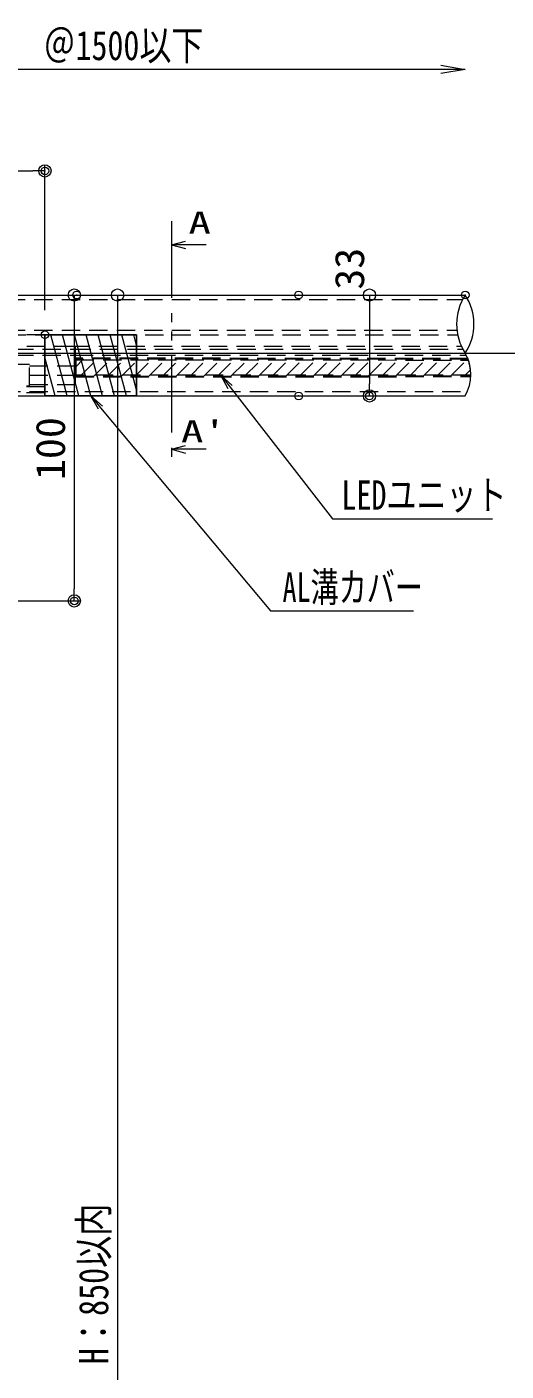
# Model space of a CAD drawing. Units: millimetres, scale not verified. Extents: x -1001 to 999, y -692 to 693.
# Drawn here: x -359.4 to -202.5, y -235.6 to 203.8 of the extents above; entities that cross this region are included whole.
import ezdxf
from ezdxf.enums import TextEntityAlignment as Align

# ---------------------------------------------------------------- set-up
doc = ezdxf.new("R2010")
doc.units = ezdxf.units.MM
doc.header["$LTSCALE"] = 5
doc.header["$PDMODE"] = 32
doc.header["$PDSIZE"] = 2.5
doc.linetypes.add('DASHED1', pattern=[1.8, 1.2, -0.6])
doc.linetypes.add('DOUBLE_CHAIN1', pattern=[8.8, 5, -1, 0.6, -0.6, 0.6, -1])
for name, color, linetype, lineweight in [('0-4_2', 4, 'Continuous', 9), ('0-5_1', 3, 'Continuous', 9), ('0-6_center', 5, 'Continuous', 9), ('0-8_sunpou', 1, 'Continuous', 9), ('0-9_0', 6, 'DASHED1', 9), ('0-A_DEFPOINTS', 7, 'Continuous', 9), ('1-1_SUNPO', 134, 'DOUBLE_CHAIN1', 9), ('1-3_GRE_SSD', 134, 'DASHED1', 9), ('1-5_10ユーザー', 4, 'Continuous', 9), ('1-9_naka', 4, 'Continuous', 9), ('1-A_NakaLED部材', 2, 'DASHED1', 9)]:
    doc.layers.add(name, color=color, linetype=linetype, lineweight=lineweight)
doc.styles.add('ＭＳ ゴシック', font='')
doc.styles.get('ＭＳ ゴシック').set_extended_font_data('MS Gothic')

# ---------------------------------------------------------------- blocks, each defined once
blk = doc.blocks.new('_ORIGIN')
at = {"layer": '0-9_0', "color": 1, "linetype": 'Continuous'}
blk.add_line((0, 0), (-5, 0), dxfattribs=at)
blk.add_circle((0, 0), 2.5, dxfattribs=at)
blk = doc.blocks.new('_OPEN')
at = {"layer": '0-9_0', "color": 1, "linetype": 'Continuous'}
blk.add_line((0, 0), (-5, 0), dxfattribs=at)
blk.add_lwpolyline([(-5, 0.833), (0, 0), (-5, -0.833)], dxfattribs=at)
blk = doc.blocks.new('MLeader9')
at = {"layer": '0-8_sunpou', "color": 7}
blk.add_line((-295.906, 89.978), (-292.839, 86.03), dxfattribs=at)
at = {"layer": '0-8_sunpou'}
blk.add_line((-257.555, 42.935), (-206.962, 42.935), dxfattribs=at)
at = {"layer": '0-8_sunpou', "color": 7}
blk.add_lwpolyline([(-293.497, 85.519), (-295.906, 89.978), (-292.181, 86.541)], dxfattribs=at)
at = {"layer": '0-8_sunpou'}
blk.add_lwpolyline([(-292.839, 86.03), (-259.355, 42.935), (-257.555, 42.935)], dxfattribs=at)
at = {"layer": '0-8_sunpou', "color": 2, "style": 'ＭＳ ゴシック', "width": 0.75}
blk.add_text('LEDユニット', height=9.604, dxfattribs=at).set_placement((-256.388, 43.084), align=Align.BOTTOM_LEFT)
blk = doc.blocks.new('MLeader40')
at = {"layer": '0-8_sunpou', "color": 7}
blk.add_line((-338.439, 83.138), (-335.228, 79.305), dxfattribs=at)
at = {"layer": '0-8_sunpou'}
blk.add_line((-277.845, 12.948), (-232.801, 12.948), dxfattribs=at)
at = {"layer": '0-8_sunpou', "color": 7}
blk.add_lwpolyline([(-335.867, 78.77), (-338.439, 83.138), (-334.589, 79.841)], dxfattribs=at)
at = {"layer": '0-8_sunpou'}
blk.add_lwpolyline([(-335.228, 79.305), (-279.645, 12.948), (-277.845, 12.948)], dxfattribs=at)
at = {"layer": '0-8_sunpou', "color": 2, "style": 'ＭＳ ゴシック', "width": 0.7}
blk.add_text('AL溝カバー', height=9.621, dxfattribs=at).set_placement((-275.678, 12.937), align=Align.BOTTOM_LEFT)

msp = doc.modelspace()

# ---------------------------------------------------------------- linework, layer by layer
at = {"layer": '0-4_2'}
for centre, radius, start, end in [((-201.513, 106.638), 17.235, 146.55082, 213.44918), ((-230.275, 106.638), 17.235, 326.55082, 33.44918), ((-228.736, 90.138), 14.626, 331.40503, 28.59497)]:
    msp.add_arc(centre, radius, start, end, dxfattribs=at)
at = {"layer": '0-5_1'}
for p, q in [((-582.439, 116.138), (-215.894, 116.138)), ((-582.439, 83.138), (-215.894, 83.138))]:
    msp.add_line(p, q, dxfattribs=at)
at = {"layer": '0-6_center'}
msp.add_line((-593.571, 97.138), (172.37, 97.138), dxfattribs=at)
at = {"layer": '0-8_sunpou'}
for p, q in [((-223.894, 189.899), (-433.439, 189.899)), ((-353.439, 111.138), (-353.439, 158.718)), ((-509.439, 156.718), (-357.439, 156.718)), ((-353.526, 116.138), (-341.828, 116.138)), ((-262.415, 116.138), (-245.243, 116.138)), ((-343.828, 112.138), (-343.828, 20.138)), ((-247.243, 112.138), (-247.243, 87.138)), ((-262.415, 83.138), (-245.243, 83.138)), ((-405.089, 16.138), (-341.828, 16.138))]:
    msp.add_line(p, q, dxfattribs=at)
at = {"layer": '0-9_0', "color": 7, "linetype": 'Continuous'}
for p, q in [((-312.016, 132.553), (-307.466, 133.772)), ((-312.016, 65.698), (-307.466, 66.917)), ((-312.016, 65.698), (-307.466, 64.479)), ((-300.648, 65.698), (-312.016, 65.698))]:
    msp.add_line(p, q, dxfattribs=at)
at = {"layer": '0-9_0', "color": 3}
for p, q in [((-581.939, 114.638), (-216.779, 114.638)), ((-581.939, 104.638), (-218.632, 104.638)), ((-581.676, 103.138), (-218.389, 103.138)), ((-403.439, 84.638), (-215.184, 84.638))]:
    msp.add_line(p, q, dxfattribs=at)
at = {"layer": '0-9_0', "color": 1, "linetype": 'Continuous'}
for p, q in [((-335.053, 116.138), (-327.674, 116.138)), ((-329.674, 112.138), (-329.674, -534.862))]:
    msp.add_line(p, q, dxfattribs=at)
at = {"layer": '0-9_0', "color": 5}
for p, q in [((-353.439, 103.138), (-513.439, 103.138)), ((-353.439, 84.138), (-353.439, 103.138)), ((-323.439, 84.138), (-323.439, 103.138)), ((-343.439, 92.591), (-340.794, 95.236)), ((-341.901, 89.639), (-336.308, 95.232)), ((-337.408, 89.642), (-331.822, 95.228)), ((-332.915, 89.644), (-327.335, 95.224)), ((-328.423, 89.647), (-322.849, 95.22)), ((-323.93, 89.649), (-318.363, 95.216)), ((-319.437, 89.652), (-313.877, 95.212)), ((-314.945, 89.654), (-309.391, 95.208)), ((-310.452, 89.657), (-304.905, 95.204)), ((-305.96, 89.659), (-300.418, 95.2)), ((-301.467, 89.662), (-295.932, 95.197)), ((-296.974, 89.664), (-291.446, 95.193)), ((-292.482, 89.667), (-286.96, 95.189)), ((-287.989, 89.669), (-282.474, 95.185)), ((-283.496, 89.672), (-277.988, 95.181)), ((-279.004, 89.674), (-273.501, 95.177)), ((-274.511, 89.677), (-269.015, 95.173)), ((-270.018, 89.679), (-264.529, 95.169)), ((-265.526, 89.682), (-260.043, 95.165)), ((-261.033, 89.684), (-255.557, 95.161)), ((-256.541, 89.687), (-251.071, 95.157)), ((-252.048, 89.689), (-246.584, 95.153)), ((-247.555, 89.692), (-242.098, 95.149)), ((-243.063, 89.694), (-237.612, 95.145)), ((-238.57, 89.697), (-233.126, 95.141)), ((-234.077, 89.699), (-228.64, 95.137)), ((-229.585, 89.702), (-224.154, 95.133)), ((-225.092, 89.704), (-219.667, 95.129)), ((-220.6, 89.707), (-215.181, 95.125)), ((-216.107, 89.709), (-214.238, 91.578)), ((-353.439, 86.138), (-513.439, 86.138)), ((-353.439, 84.138), (-513.439, 84.138))]:
    msp.add_line(p, q, dxfattribs=at)
at = {"layer": '0-9_0', "color": 7, "linetype": 'Continuous'}
msp.add_lwpolyline([(-300.648, 132.553), (-312.016, 132.553), (-307.466, 131.334)], dxfattribs=at)
at = {"layer": '0-9_0', "color": 5}
msp.add_lwpolyline([(-214.986, 95.125), (-343.439, 95.238), (-343.439, 89.638), (-214.116, 89.711)], dxfattribs=at)
msp.add_arc((-228.736, 90.138), 14.626, 358.32351, 19.93473, dxfattribs=at)
at = {"layer": '0-A_DEFPOINTS'}
msp.add_line((-343.439, 86.938), (-343.439, 99.438), dxfattribs=at)
for p in [(-353.439, 156.718), (-343.053, 116.138), (-270.415, 116.138), (-215.894, 116.138), (-353.439, 103.138), (-270.415, 83.138), (-247.243, 83.138), (-343.828, 16.138)]:
    msp.add_point(p, dxfattribs=at)
at = {"layer": '1-1_SUNPO'}
msp.add_line((-312.016, 140.237), (-312.016, 61.25), dxfattribs=at)
at = {"layer": '1-3_GRE_SSD'}
for p, q in [((-344.797, 99.438), (-217.173, 99.438)), ((-344.433, 98.438), (-216.673, 98.438)), ((-343.706, 96.438), (-215.536, 96.438))]:
    msp.add_line(p, q, dxfattribs=at)
at = {"layer": '1-5_10ユーザー'}
for p, q in [((-346.2, 83.138), (-351.559, 103.138)), ((-342.318, 83.138), (-347.677, 103.138)), ((-338.436, 83.138), (-343.795, 103.138)), ((-334.553, 83.138), (-339.912, 103.138)), ((-330.671, 83.138), (-336.03, 103.138)), ((-326.789, 83.138), (-332.148, 103.138)), ((-323.439, 85.124), (-328.266, 103.138)), ((-323.439, 99.613), (-324.383, 103.138)), ((-350.083, 83.138), (-353.439, 95.663))]:
    msp.add_line(p, q, dxfattribs=at)
for points in [[(-353.439, 103.138), (-323.439, 103.138), (-323.439, 83.138), (-353.439, 83.138)], [(-323.439, 103.138), (-353.439, 103.138), (-353.439, 83.138), (-323.439, 83.138)]]:
    msp.add_lwpolyline(points, close=True, dxfattribs=at)
at = {"layer": '1-9_naka', "color": 5, "linetype": 'DASHED1'}
for p, q in [((-343.189, 95.138), (-343.689, 95.138)), ((-343.189, 95.138), (-343.689, 95.138)), ((-343.189, 94.138), (-343.689, 94.138)), ((-343.189, 93.138), (-343.689, 93.138)), ((-214.986, 95.375), (-214.986, 95.375)), ((-343.189, 92.138), (-343.689, 92.138)), ((-343.189, 91.138), (-343.689, 91.138)), ((-343.189, 90.138), (-343.689, 90.138)), ((-214.116, 89.888), (-343.439, 89.888))]:
    msp.add_line(p, q, dxfattribs=at)
for points in [[(-343.189, 89.638), (-343.189, 95.238), (-343.689, 95.238), (-343.689, 89.638)], [(-343.439, 94.988), (-214.987, 94.875), (-214.986, 95.375), (-343.438, 95.488)], [(-214.116, 89.961), (-343.439, 89.888), (-343.438, 89.388), (-214.116, 89.461)]]:
    msp.add_lwpolyline(points, close=True, dxfattribs=at)
at = {"layer": '1-A_NakaLED部材'}
for p, q in [((-377.397, 99.438), (-343.439, 99.438)), ((-372.201, 98.438), (-343.439, 98.438)), ((-372.201, 96.438), (-343.439, 96.438)), ((-358.439, 92.938), (-343.439, 92.938)), ((-358.439, 89.938), (-343.439, 89.938)), ((-358.439, 86.938), (-343.439, 86.938))]:
    msp.add_line(p, q, dxfattribs=at)
at = {"layer": '1-A_NakaLED部材', "color": 4}
msp.add_lwpolyline([(-358.439, 93.438), (-368.439, 93.438), (-368.439, 86.438), (-358.439, 86.438)], close=True, dxfattribs=at)

# ---------------------------------------------------------------- block references
at = {"layer": '0-8_sunpou'}
for name, p, xscale, yscale in [('_OPEN', (-215.894, 189.899), 1.6, 1.6), ('_ORIGIN', (-353.439, 156.718), 0.8, 0.8)]:
    msp.add_blockref(name, p, dxfattribs=dict(at, xscale=xscale, yscale=yscale))
at = {"layer": '0-8_sunpou', "xscale": 0.8, "yscale": 0.8}
for p, rotation in [((-343.828, 116.138), 90), ((-247.243, 116.138), 90), ((-247.243, 83.138), 270), ((-343.828, 16.138), 270)]:
    msp.add_blockref('_ORIGIN', p, dxfattribs=dict(at, rotation=rotation))
at = {"layer": '0-8_sunpou'}
for name in ['MLeader9', 'MLeader40']:
    msp.add_blockref(name, (0, 0), dxfattribs=at)
at = {"layer": '0-9_0', "xscale": 0.8, "yscale": 0.8, "rotation": 90}
msp.add_blockref('_ORIGIN', (-329.674, 116.138), dxfattribs=at)

# ---------------------------------------------------------------- texts
at = {"layer": '0-8_sunpou', "color": 2, "style": 'ＭＳ ゴシック', "width": 0.8}
msp.add_text('＠1500以下', height=9.604, dxfattribs=at).set_placement((-353.921, 190.049), align=Align.BOTTOM_LEFT)
at = {"layer": '0-8_sunpou', "color": 2, "style": 'ＭＳ ゴシック', "width": 1.05}
for s, p in [('33', (-246.113, 117.868)), ('100', (-343.978, 55.638))]:
    msp.add_text(s, height=9.604, rotation=90, dxfattribs=at).set_placement(p, align=Align.BOTTOM_LEFT)
at = {"layer": '0-9_0', "color": 2, "style": 'ＭＳ ゴシック', "width": 0.8}
msp.add_text(' H：850以内', height=9.621, rotation=90, dxfattribs=at).set_placement((-329.823, -238.562), align=Align.BOTTOM_LEFT)
at = {"layer": '1-1_SUNPO', "style": 'ＭＳ ゴシック', "width": 1.5}
for s, p in [('A', (-306.477, 133.989)), ("A'", (-308.934, 65.766))]:
    msp.add_text(s, height=7.221, dxfattribs=at).set_placement(p, align=Align.BOTTOM_LEFT)

doc.saveas('drawing.dxf')
